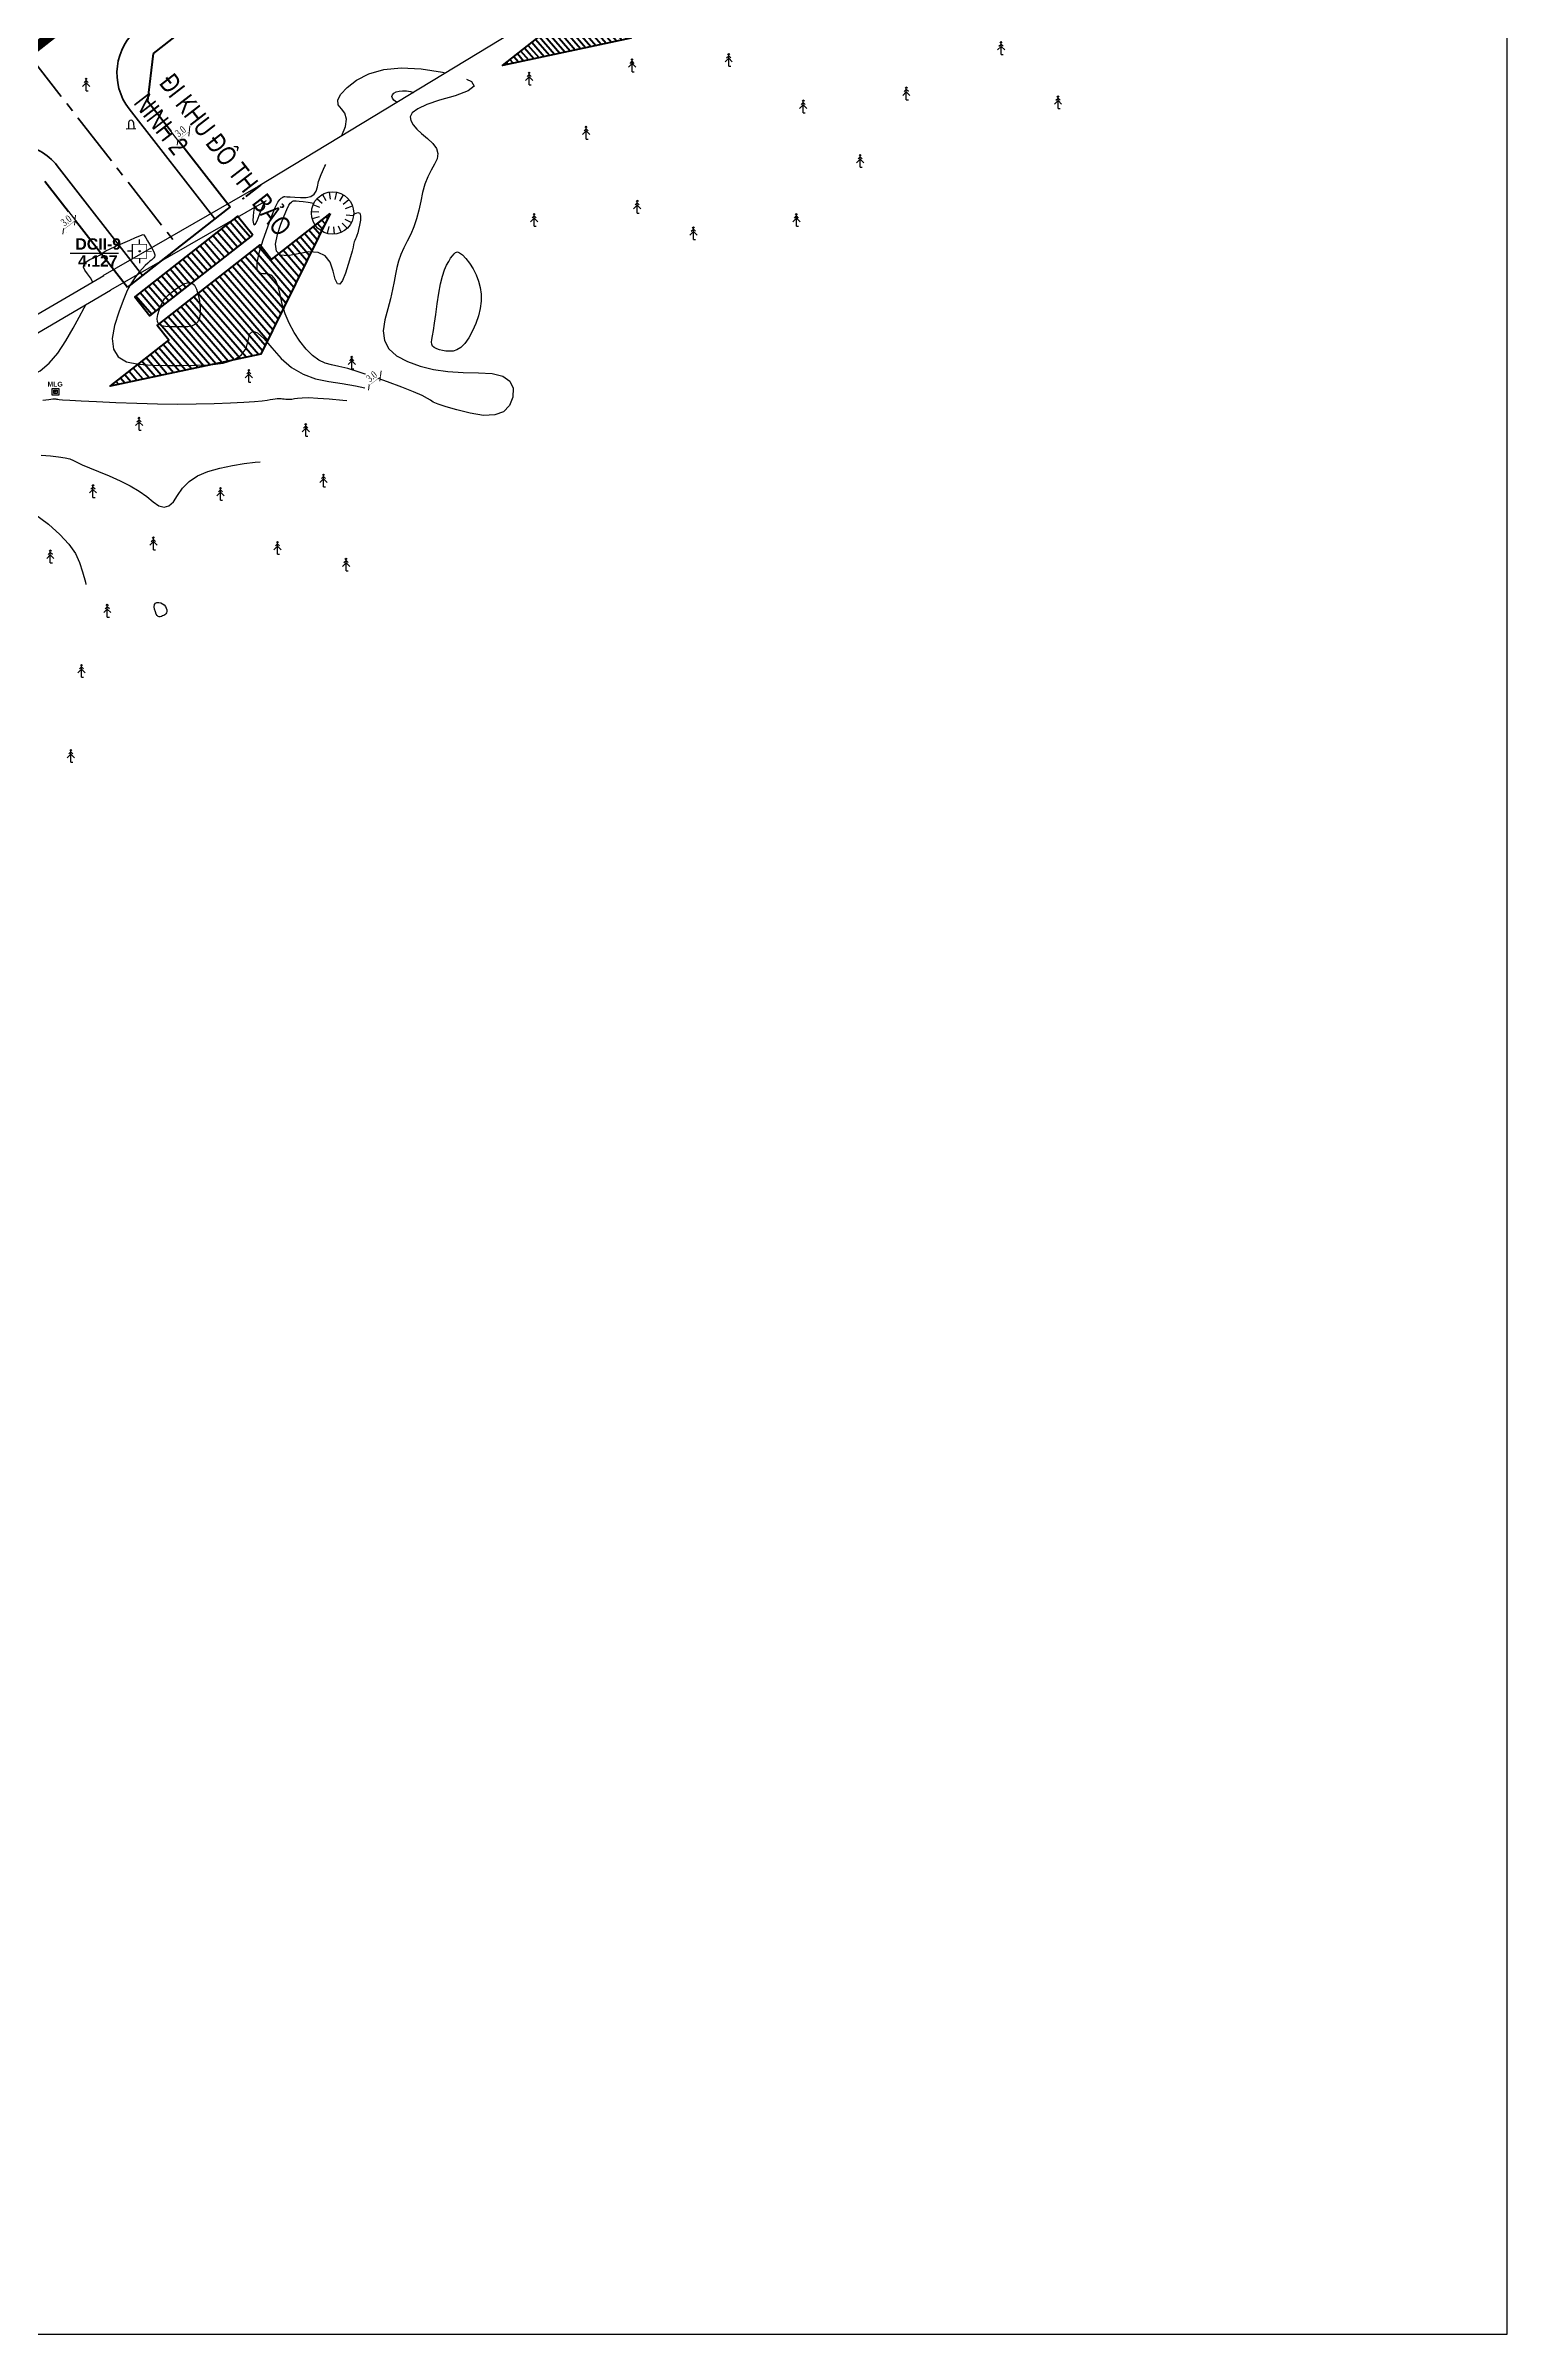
# Model space of a CAD drawing. Extents: x 22709 to 568895, y -41029 to 1932533.
# Drawn here: x 561056.2 to 561358.6, y 1930184.8 to 1930658.3 of the extents above; entities that cross this region are included whole.
import ezdxf

# ---------------------------------------------------------------- set-up
doc = ezdxf.new("R2010")
doc.units = ezdxf.units.MI
doc.header["$MEASUREMENT"] = 0
doc.header["$PDMODE"] = 1
for name, pattern in [('BORDER2', [0.875, 0.25, -0.125, 0.25, -0.125, 0, -0.125]), ('CENTER2', [1.125, 0.75, -0.125, 0.125, -0.125]), ('CONTINOUS', [0]), ('DASHED2', [0.375, 0.25, -0.125])]:
    doc.linetypes.add(name, pattern=pattern)
doc.layers.get('0').update_dxf_attribs({"color": 8, "linetype": 'CONTINUOUS'})
doc.layers.get('DEFPOINTS').update_dxf_attribs({"color": 8, "linetype": 'CONTINUOUS'})
for name, color, linetype in [('1-chieurong', 8, 'CONTINUOUS'), ('1-RANH GIOI QH DX', 8, 'BORDER2'), ('7- KHUNG TEN', 8, 'CONTINUOUS'), ('DCII', 8, 'CONTINUOUS'), ('DIA VAT.MOI', 8, 'CONTINUOUS'), ('DM CON', 8, 'CONTINUOUS'), ('ho', 8, 'CONTINUOUS'), ('ho bom', 8, 'CONTINUOUS'), ('LE DUONG', 8, 'CONTINUOUS'), ('PHI LAO', 8, 'CONTINUOUS')]:
    doc.layers.add(name, color=color, linetype=linetype)
for name, color, linetype, lineweight in [('10-TIM', 8, 'CENTER2', 35), ('170170170-MUI TEN', 8, 'CONTINOUS', 20), ('4-LE TRONG', 8, 'CONTINUOUS', 40), ('7-LE NGOAI', 8, 'CONTINUOUS', 35), ('7-TEXT', 8, 'CONTINUOUS', 0), ('D-S-DÂY ĐIỆN 1.5', 200, 'DASHED2', 40)]:
    doc.layers.add(name, color=color, linetype=linetype, lineweight=lineweight)
doc.styles.add('HELV', font='VHHELS.TTF')
doc.styles.add('L1', font='vntimeh.shx', dxfattribs={"width": 0.7})
doc.styles.add('nha', font='VHARIALB.TTF', dxfattribs={"height": 1})
doc.dimstyles.new('chieu rong', dxfattribs={"dimtxt": 1.5, "dimasz": 1.5, "dimexe": 1, "dimexo": 1, "dimgap": 0.3, "dimtad": 1, "dimdec": 1, "dimzin": 0, "dimdsep": 46, "dimtxsty": 'L1', "dimblk": 'OBLIQUE', "dimcen": 1, "dimclrd": 37, "dimclre": 37, "dimclrt": 7, "dimadec": 0, "dimazin": 0, "dimtfac": 1, "dimtdec": 1, "dimtofl": 0, "dimtmove": 2, "dimatfit": 3, "dimldrblk": 'ARCHTICK', "dimfxl": 1, "dimtfill": 1, "dimtolj": 1, "dimtzin": 0, "dimlwd": 5, "dimlwe": 5, "dimarcsym": 0})
pattern_1 = [(45, (0, 0), (-0.44194173824, 0.44194173824), [])]

# ---------------------------------------------------------------- blocks, each defined once
blk = doc.blocks.new('ELLIPSE')
at = {"color": 0, "linetype": 'ByBlock'}
blk.add_circle((0, 0), 1, dxfattribs=at)
blk = doc.blocks.new('DCII')
at = {"layer": 'DCII', "linetype": 'Continuous'}
for p, q in [((563371.02, 1962105.43), (563370.36, 1962105.43)), ((563371.02, 1962104.45), (563371.02, 1962106.4)), ((563372, 1962106.4), (563372, 1962107.06)), ((563372, 1962104.45), (563372, 1962103.77))]:
    blk.add_line(p, q, dxfattribs=at)
at = {"layer": 'DCII', "linetype": 'Continuous', "const_width": 0.1}
for points in [[(563370.36, 1962105.43), (563371.02, 1962105.43)], [(563372, 1962107.06), (563372, 1962106.4)], [(563373.65, 1962105.43), (563372.97, 1962105.43)], [(563372, 1962103.77), (563372, 1962104.45)]]:
    blk.add_lwpolyline(points, dxfattribs=at)
blk.add_lwpolyline([(563371.02, 1962106.4), (563372.97, 1962106.4), (563372.97, 1962104.45), (563371.02, 1962104.45)], close=True, dxfattribs=at)
at = {"layer": 'DCII', "linetype": 'Continuous', "xscale": 0.0975019498728216, "yscale": 0.0975019498728216, "zscale": 1.95, "rotation": 359.99999986318}
blk.add_blockref('ELLIPSE', (563372.02, 1962105.43), dxfattribs=at)
blk = doc.blocks.new('t')
at = {"layer": 'ho bom', "color": 250}
blk.add_line((0, 1.51), (0, 0), dxfattribs=at)
blk = doc.blocks.new('PL')
at = {"layer": 'PHI LAO', "color": 250, "linetype": 'Continuous'}
blk.add_line((569625.73, 1929989.67), (569626.15, 1929989.67), dxfattribs=at)
for points in [[(569624.98, 1929990.58), (569625.73, 1929991.33)], [(569625.3, 1929991.39), (569625.73, 1929991.81)], [(569625.51, 1929992.08), (569625.73, 1929992.3)], [(569625.95, 1929992.08), (569625.73, 1929992.3)], [(569625.73, 1929989.67), (569625.73, 1929992.3)], [(569626.15, 1929991.39), (569625.73, 1929991.81)], [(569626.48, 1929990.58), (569625.73, 1929991.33)]]:
    blk.add_lwpolyline(points, dxfattribs=at)
blk = doc.blocks.new('MUI TEN')
at = {"layer": '170170170-MUI TEN', "lineweight": 40}
h = blk.add_hatch(dxfattribs=at)
h.set_pattern_fill('ANSI31', color=256, scale=5, style=0)
h.set_pattern_definition(pattern_1)
h.paths.add_polyline_path([(563143.47, 1934865.75), (563145.06, 1934867.19), (563150.83, 1934860.84), (563145.91, 1934877.86), (563129.2, 1934884.66), (563134.97, 1934878.31), (563133.38, 1934876.87)])
h = blk.add_hatch(dxfattribs=at)
h.set_pattern_fill('ANSI31', color=256, scale=5, style=0)
h.set_pattern_definition(pattern_1)
h.paths.add_polyline_path([(563130.29, 1934874.07), (563132.35, 1934875.94), (563142.44, 1934864.82), (563140.38, 1934862.95)])
at = {"layer": '4-LE TRONG'}
blk.add_line((563129.27, 1934873.12), (563139.35, 1934862.01), dxfattribs=at)
at = {"layer": '4-LE TRONG', "flags": 128}
for points in [[(563129.2, 1934884.66), (563145.92, 1934877.86), (563150.83, 1934860.84), (563145.06, 1934867.19), (563143.47, 1934865.75), (563133.37, 1934876.88), (563134.97, 1934878.31), (563129.2, 1934884.66)], [(563132.35, 1934875.95), (563130.3, 1934874.06), (563140.38, 1934862.94), (563142.45, 1934864.82), (563132.35, 1934875.95)]]:
    blk.add_lwpolyline(points, dxfattribs=at)
blk = doc.blocks.new('_Oblique')
at = {"color": 0, "linetype": 'ByBlock', "lineweight": -2}
blk.add_line((-0.5, -0.5), (0.5, 0.5), dxfattribs=at)
blk = doc.blocks.new('*D118')
at = {"layer": '1-chieurong', "color": 37, "lineweight": 5, "transparency": 16777216}
for p, q in [((568415.67, 1930607.9), (568418.04, 1930609.74)), ((568418.65, 1930608.95), (568418.65, 1930608.95)), ((568416.29, 1930607.11), (568416.29, 1930607.11))]:
    blk.add_line(p, q, dxfattribs=at)
at = {"layer": '1-chieurong', "color": 37, "lineweight": 5, "transparency": 16777216, "xscale": 1.5, "yscale": 1.5, "zscale": 1.5}
for p, rotation in [((568415.67, 1930607.9), 217.9609592517698), ((568418.04, 1930609.74), 37.96095925176982)]:
    blk.add_blockref('_Oblique', p, dxfattribs=dict(at, rotation=rotation))
at = {"layer": '1-chieurong', "color": 7, "lineweight": -3, "transparency": 16777216, "insert": (568416.21, 1930609.65), "char_height": 1.5, "attachment_point": 5, "rotation": 37.961, "style": 'L1', "bg_fill": 3, "box_fill_scale": 1.25, "bg_fill_color": 9, "bg_fill_true_color": 13158600, "bg_fill_transparency": 0}
blk.add_mtext('\\A1;3.0', dxfattribs=at)
at = {"layer": 'DEFPOINTS', "color": 0, "lineweight": -3, "transparency": 16777216}
for p in [(568418.04, 1930609.74), (568418.04, 1930609.74), (568415.67, 1930607.9)]:
    blk.add_point(p, dxfattribs=at)
blk = doc.blocks.new('_ARCHTICK')
at = {"color": 0, "linetype": 'ByBlock', "const_width": 0.15}
blk.add_lwpolyline([(-0.5, -0.5), (0.5, 0.5)], dxfattribs=at)
blk = doc.blocks.new('*D119')
at = {"layer": '1-chieurong', "color": 37, "lineweight": 5, "transparency": 16777216}
for p, q in [((568439.33, 1930626.35), (568441.69, 1930628.2)), ((568442.31, 1930627.41), (568442.31, 1930627.41))]:
    blk.add_line(p, q, dxfattribs=at)
at = {"layer": '1-chieurong', "color": 37, "lineweight": 5, "transparency": 16777216, "xscale": 1.5, "yscale": 1.5, "zscale": 1.5}
for p, rotation in [((568439.33, 1930626.35), 217.9609592531375), ((568441.69, 1930628.2), 37.96095925313747)]:
    blk.add_blockref('_Oblique', p, dxfattribs=dict(at, rotation=rotation))
at = {"layer": '1-chieurong', "color": 7, "lineweight": -3, "transparency": 16777216, "insert": (568439.86, 1930628.1), "char_height": 1.5, "attachment_point": 5, "rotation": 37.961, "style": 'L1', "bg_fill": 3, "box_fill_scale": 1.25, "bg_fill_color": 9, "bg_fill_true_color": 13158600, "bg_fill_transparency": 0}
blk.add_mtext('\\A1;3.0', dxfattribs=at)
at = {"layer": 'DEFPOINTS', "color": 0, "lineweight": -3, "transparency": 16777216}
for p in [(568441.69, 1930628.2), (568441.69, 1930628.2), (568439.33, 1930626.35)]:
    blk.add_point(p, dxfattribs=at)
blk = doc.blocks.new('*D127')
at = {"layer": '1-chieurong', "color": 37, "lineweight": 5, "transparency": 16777216}
blk.add_line((568478.89, 1930575.65), (568481.25, 1930577.5), dxfattribs=at)
at = {"layer": '1-chieurong', "color": 37, "lineweight": 5, "transparency": 16777216, "xscale": 1.5, "yscale": 1.5, "zscale": 1.5}
for p, rotation in [((568478.89, 1930575.65), 218.1751023606032), ((568481.25, 1930577.5), 38.17510236060326)]:
    blk.add_blockref('_Oblique', p, dxfattribs=dict(at, rotation=rotation))
at = {"layer": '1-chieurong', "color": 7, "lineweight": -3, "transparency": 16777216, "insert": (568479.42, 1930577.4), "char_height": 1.5, "attachment_point": 5, "rotation": 38.1751, "style": 'L1', "bg_fill": 3, "box_fill_scale": 1.25, "bg_fill_color": 9, "bg_fill_true_color": 13158600, "bg_fill_transparency": 0}
blk.add_mtext('\\A1;3.0', dxfattribs=at)
at = {"layer": 'DEFPOINTS', "color": 0, "lineweight": -3, "transparency": 16777216}
for p in [(568478.89, 1930575.65), (568481.25, 1930577.5), (568481.25, 1930577.5)]:
    blk.add_point(p, dxfattribs=at)
blk = doc.blocks.new('tmb')
at = {"layer": '1-RANH GIOI QH DX', "linetype": 'DASHED2', "ltscale": 30, "const_width": 2}
blk.add_lwpolyline([(568411.678, 1930949.543), (568385.601, 1930982.494), (568352.821, 1931025.773), (568320.86, 1931069.918), (568234.454, 1931189.276), (567924.026, 1930964.64), (568247.697, 1930518.199), (568559.192, 1930762.669), (568544.947, 1930780.727), (568483.932, 1930858.072), (568469.374, 1930876.529)], close=True, dxfattribs=at)
at = {"layer": '10-TIM', "ltscale": 15}
blk.add_line((568408.265, 1930644.217), (568439.501, 1930604.181), dxfattribs=at)
at = {"layer": '4-LE TRONG', "ltscale": 0.5}
blk.add_line((568484.145, 1930683.43), (568434.234, 1930644.259), dxfattribs=at)
at = {"layer": '4-LE TRONG', "ltscale": 15}
for p, q in [((568434.234, 1930644.259), (568433.033, 1930634.418)), ((568433.033, 1930634.418), (568450.121, 1930612.516))]:
    blk.add_line(p, q, dxfattribs=at)
at = {"layer": '4-LE TRONG'}
blk.add_line((568428.881, 1930595.846), (568411.793, 1930617.749), dxfattribs=at)
at = {"layer": '7-LE NGOAI', "ltscale": 0.5}
blk.add_line((568414.346, 1930620.979), (568432.028, 1930598.316), dxfattribs=at)
at = {"layer": '7-LE NGOAI', "ltscale": 0.5, "flags": 128}
blk.add_lwpolyline([(568446.974, 1930610.046), (568429.25, 1930632.764, -0.4133714), (568431.302, 1930649.586), (568479.649, 1930687.529, -0.4142288), (568496.498, 1930685.497), (568514.264, 1930662.858)], format="xyb", dxfattribs=at)
at = {"layer": '7-LE NGOAI', "ltscale": 0.5}
blk.add_arc((568404.885, 1930613.598), 12, 37.96096, 128.12576, dxfattribs=at)
at = {"layer": 'DCII', "linetype": 'Continuous'}
blk.add_line((568417.026, 1930602.94), (568427.014, 1930602.94), dxfattribs=at)
at = {"layer": 'DIA VAT.MOI', "linetype": 'Continuous'}
for p, q in [((568428.644, 1930628.668, 3.141), (568430.649, 1930628.698, 3.141)), ((568429.088, 1930629.907, 3.141), (568429.106, 1930628.675, 3.141)), ((568430.168, 1930629.922, 3.141), (568430.186, 1930628.691, 3.141)), ((568413.279, 1930574.951), (568414.679, 1930574.951)), ((568413.279, 1930573.551), (568413.279, 1930574.951)), ((568414.679, 1930573.551), (568413.279, 1930573.551)), ((568413.653, 1930573.9), (568413.653, 1930574.6)), ((568413.653, 1930574.6), (568414.353, 1930574.6)), ((568414.353, 1930573.9), (568413.653, 1930573.9)), ((568414.353, 1930574.6), (568414.353, 1930573.9)), ((568414.679, 1930574.951), (568414.679, 1930573.551))]:
    blk.add_line(p, q, dxfattribs=at)
at = {"layer": 'DIA VAT.MOI', "linetype": 'ByBlock'}
for p, q in [((568413.653, 1930573.9), (568414.353, 1930574.6)), ((568413.653, 1930574.6), (568414.353, 1930573.9))]:
    blk.add_line(p, q, dxfattribs=at)
at = {"layer": 'DIA VAT.MOI', "linetype": 'Continuous'}
blk.add_ellipse((568429.628, 1930629.914, 3.141), major_axis=(0.54, 0.008), ratio=0.999995, start_param=-0.0000131, end_param=3.1415796, dxfattribs=at)
at = {"layer": 'DM CON'}
for points, elevation in [([(568499.036, 1930638.897), (568500.073, 1930638.439), (568500.596, 1930637.453), (568499.409, 1930636.474), (568496.688, 1930635.505), (568493.48, 1930634.559), (568490.837, 1930633.65), (568488.938, 1930632.779), (568487.807, 1930631.946), (568487.413, 1930631.145), (568487.548, 1930630.338), (568488.003, 1930629.491), (568488.74, 1930628.596), (568489.745, 1930627.653), (568490.964, 1930626.663), (568492.094, 1930625.64), (568492.833, 1930624.594), (568493.129, 1930623.528), (568492.982, 1930622.44), (568492.428, 1930621.32), (568491.698, 1930620.105), (568491.024, 1930618.736), (568490.443, 1930617.203), (568489.961, 1930615.506), (568489.565, 1930613.666), (568489.172, 1930611.802), (568488.702, 1930610.031), (568488.142, 1930608.373), (568487.49, 1930606.831), (568486.763, 1930605.397), (568486.051, 1930604.023), (568485.446, 1930602.659), (568484.964, 1930601.297), (568484.603, 1930599.932), (568484.347, 1930598.55), (568484.096, 1930597.061), (568483.751, 1930595.377), (568483.295, 1930593.482), (568482.735, 1930591.38), (568482.126, 1930589.106), (568481.795, 1930586.864), (568482.066, 1930584.858), (568482.994, 1930583.124), (568484.583, 1930581.666), (568486.796, 1930580.483), (568489.42, 1930579.558), (568492.236, 1930578.876), (568495.208, 1930578.432), (568498.316, 1930578.216), (568501.496, 1930578.179), (568504.37, 1930578.028), (568506.562, 1930577.471), (568508.008, 1930576.459), (568508.699, 1930574.997), (568508.648, 1930573.159), (568507.946, 1930571.388), (568506.683, 1930570.125), (568504.878, 1930569.444), (568502.545, 1930569.351), (568499.769, 1930569.796), (568497.027, 1930570.486), (568494.797, 1930571.129), (568493.158, 1930571.673), (568492.109, 1930572.114), (568491.561, 1930572.473), (568490.988, 1930572.877), (568489.861, 1930573.453), (568488.094, 1930574.222), (568485.683, 1930575.184), (568482.705, 1930576.307), (568479.611, 1930577.415), (568476.856, 1930578.332), (568474.516, 1930579.028), (568472.599, 1930579.504), (568471.076, 1930579.801), (568469.764, 1930580.154), (568468.476, 1930580.798), (568467.183, 1930581.773), (568465.882, 1930583.083), (568464.587, 1930584.708), (568463.386, 1930586.527), (568462.369, 1930588.42), (568461.55, 1930590.364), (568460.928, 1930592.35), (568460.477, 1930594.338), (568460.048, 1930596.108), (568459.495, 1930597.436), (568458.792, 1930598.287), (568457.943, 1930598.67), (568456.989, 1930598.669), (568456.174, 1930598.777), (568455.746, 1930599.491), (568455.743, 1930600.891), (568456.166, 1930602.977), (568456.975, 1930605.659), (568457.925, 1930608.399), (568458.772, 1930610.66), (568459.473, 1930612.349), (568460.022, 1930613.459), (568460.426, 1930614.024), (568460.721, 1930614.273), (568460.945, 1930614.433), (568461.106, 1930614.542), (568461.209, 1930614.608), (568461.277, 1930614.633), (568461.45, 1930614.626), (568461.866, 1930614.597), (568462.549, 1930614.547), (568463.495, 1930614.479), (568464.668, 1930614.411), (568465.845, 1930614.441), (568466.805, 1930614.668), (568467.509, 1930615.109), (568467.96, 1930615.767), (568468.195, 1930616.648), (568468.446, 1930617.781), (568468.944, 1930619.193), (568469.727, 1930620.888), (568469.913, 1930621.232)], 3.5), ([(568473.228, 1930627.184), (568473.255, 1930627.233), (568473.971, 1930629.116), (568474.175, 1930630.665), (568473.87, 1930631.879), (568473.142, 1930632.796), (568472.494, 1930633.64), (568472.429, 1930634.637), (568473.035, 1930635.823), (568474.322, 1930637.196), (568476.282, 1930638.705), (568478.844, 1930640.044), (568481.937, 1930640.908), (568485.543, 1930641.246), (568489.632, 1930641.055), (568494.044, 1930640.373), (568494.701, 1930640.208)], 3.5), ([(568484.678, 1930634.128), (568484.559, 1930634.196), (568484.034, 1930634.584), (568483.704, 1930634.969), (568483.592, 1930635.339), (568483.702, 1930635.691), (568484.026, 1930636.017), (568484.513, 1930636.282), (568485.109, 1930636.45), (568485.807, 1930636.515), (568486.599, 1930636.479), (568487.452, 1930636.347), (568488.077, 1930636.191)], 3), ([(568455.191, 1930612.377), (568455.127, 1930612.199), (568454.958, 1930611.424), (568454.87, 1930610.575), (568454.862, 1930609.691), (568454.94, 1930609.005), (568455.108, 1930608.749), (568455.365, 1930608.96), (568455.71, 1930609.638), (568456.137, 1930610.732), (568456.599, 1930611.951), (568457.051, 1930613.001), (568457.384, 1930613.639)], 4), ([(568475.684, 1930610.898), (568475.879, 1930611.041), (568476.532, 1930611.327), (568476.946, 1930611.203), (568477.12, 1930610.667), (568477.071, 1930609.76), (568476.904, 1930608.731), (568476.722, 1930607.831), (568476.542, 1930607.101), (568476.369, 1930606.547), (568476.203, 1930606.157), (568476.054, 1930605.857), (568475.928, 1930605.573), (568475.828, 1930605.29), (568475.752, 1930605.003), (568475.689, 1930604.684), (568475.577, 1930604.182), (568475.355, 1930603.344), (568475.012, 1930602.146), (568474.548, 1930600.6), (568473.977, 1930598.793), (568473.374, 1930597.244), (568472.817, 1930596.472), (568472.315, 1930596.562), (568471.867, 1930597.51), (568471.436, 1930599.212), (568470.813, 1930601.039), (568469.789, 1930602.364), (568468.331, 1930603.08), (568466.446, 1930603.185), (568464.214, 1930602.769), (568462.1, 1930602.369), (568460.574, 1930602.523), (568459.712, 1930603.323), (568459.519, 1930604.769), (568459.941, 1930606.785), (568460.644, 1930608.905), (568461.296, 1930610.661), (568461.84, 1930611.974), (568462.268, 1930612.837), (568462.582, 1930613.277), (568462.811, 1930613.471), (568462.986, 1930613.595), (568463.111, 1930613.68), (568463.191, 1930613.731), (568463.248, 1930613.75), (568463.401, 1930613.744), (568463.774, 1930613.717), (568464.385, 1930613.671), (568465.234, 1930613.603), (568466.296, 1930613.503), (568467.42, 1930613.297), (568467.452, 1930613.285)], 3), ([(568421.663, 1930596.961), (568421.651, 1930597.024), (568421.245, 1930597.848), (568420.636, 1930598.64), (568420.077, 1930599.379), (568419.821, 1930600.044), (568419.909, 1930600.632), (568420.343, 1930601.142), (568421.085, 1930601.577), (568421.911, 1930601.946), (568422.598, 1930602.256), (568423.106, 1930602.511), (568423.437, 1930602.713), (568423.625, 1930602.875), (568423.885, 1930603.071), (568424.431, 1930603.376), (568425.298, 1930603.801), (568426.484, 1930604.347), (568427.943, 1930604.993), (568429.398, 1930605.628), (568430.573, 1930606.139), (568431.42, 1930606.507), (568431.937, 1930606.729), (568432.154, 1930606.802), (568432.253, 1930606.72), (568432.414, 1930606.475), (568432.671, 1930606.067), (568433.024, 1930605.499), (568433.459, 1930604.792), (568433.888, 1930604.069), (568434.222, 1930603.451), (568434.445, 1930602.959), (568434.556, 1930602.596), (568434.558, 1930602.35), (568434.471, 1930602.16), (568434.319, 1930601.961), (568434.105, 1930601.744), (568433.829, 1930601.504), (568433.489, 1930601.233), (568433.073, 1930600.879), (568432.571, 1930600.39), (568431.978, 1930599.759), (568431.297, 1930598.978), (568430.532, 1930598.03), (568429.709, 1930596.8), (568428.854, 1930595.176), (568427.975, 1930593.139), (568427.08, 1930590.699), (568426.229, 1930587.928), (568425.75, 1930585.241), (568425.976, 1930583.058), (568426.961, 1930581.449), (568428.705, 1930580.419), (568431.159, 1930579.931), (568434.016, 1930579.764), (568436.969, 1930579.691), (568439.965, 1930579.677), (568442.987, 1930579.717), (568445.987, 1930579.834), (568448.702, 1930580.159), (568450.868, 1930580.822), (568452.44, 1930581.844), (568453.423, 1930583.213), (568453.885, 1930584.84), (568454.223, 1930586.201), (568454.837, 1930586.773), (568455.795, 1930586.468), (568457.106, 1930585.288), (568458.762, 1930583.326), (568460.699, 1930581.141), (568462.854, 1930579.294), (568465.217, 1930577.879), (568467.78, 1930576.907), (568470.522, 1930576.338), (568473.319, 1930575.937), (568476.042, 1930575.464), (568478.027, 1930575.023)], 4), ([(568402.768, 1930582.016), (568402.965, 1930581.931), (568403.691, 1930581.351), (568404.016, 1930580.667), (568403.944, 1930579.881), (568403.541, 1930579.017), (568403.21, 1930578.211), (568403.351, 1930577.599), (568404.031, 1930577.206), (568405.254, 1930577.038), (568406.977, 1930577.121), (568408.934, 1930577.592), (568410.859, 1930578.588), (568412.706, 1930580.131), (568414.465, 1930582.214), (568416.126, 1930584.768), (568417.627, 1930587.399), (568418.91, 1930589.711), (568419.963, 1930591.637), (568420.298, 1930592.261)], 4), ([(568474.249, 1930572.362), (568473.43, 1930572.454), (568470.642, 1930572.71), (568468.281, 1930572.88), (568466.405, 1930572.96), (568465.021, 1930572.951), (568464.097, 1930572.863), (568463.454, 1930572.75), (568462.906, 1930572.665), (568462.425, 1930572.619), (568462.002, 1930572.611), (568461.636, 1930572.64), (568461.306, 1930572.683), (568460.996, 1930572.72), (568460.702, 1930572.748), (568460.422, 1930572.765), (568460.15, 1930572.77), (568459.843, 1930572.755), (568459.462, 1930572.714), (568458.998, 1930572.644), (568458.443, 1930572.546), (568457.76, 1930572.422), (568456.733, 1930572.285), (568455.147, 1930572.148), (568452.965, 1930572.012), (568450.187, 1930571.88), (568446.842, 1930571.756), (568443.111, 1930571.667), (568439.177, 1930571.64), (568435.071, 1930571.681), (568430.812, 1930571.789), (568426.474, 1930571.956), (568422.488, 1930572.14), (568419.283, 1930572.299), (568416.93, 1930572.427), (568415.433, 1930572.522), (568414.732, 1930572.586), (568414.473, 1930572.629), (568414.302, 1930572.661), (568414.158, 1930572.686), (568414.023, 1930572.702), (568413.862, 1930572.706), (568413.469, 1930572.678), (568412.642, 1930572.6), (568411.347, 1930572.468)], 4.5), ([(568411.039, 1930561.093), (568412.984, 1930560.97), (568414.641, 1930560.805), (568415.968, 1930560.599), (568416.967, 1930560.35), (568417.688, 1930560.051), (568418.439, 1930559.663), (568419.527, 1930559.15), (568421.003, 1930558.503), (568422.869, 1930557.723), (568425.079, 1930556.817), (568427.362, 1930555.824), (568429.446, 1930554.782), (568431.286, 1930553.699), (568432.876, 1930552.584), (568434.226, 1930551.482), (568435.405, 1930550.65), (568436.484, 1930550.346), (568437.474, 1930550.612), (568438.384, 1930551.446), (568439.248, 1930552.792), (568440.267, 1930554.315), (568441.639, 1930555.678), (568443.398, 1930556.826), (568445.542, 1930557.749), (568448.031, 1930558.454), (568450.618, 1930558.986), (568453.056, 1930559.39), (568455.306, 1930559.674), (568456.351, 1930559.759)], 5.5), ([(568409.658, 1930548.975), (568412.524, 1930546.844), (568414.913, 1930544.714), (568416.779, 1930542.679), (568418.121, 1930540.75), (568418.977, 1930538.903), (568419.582, 1930536.98), (568420.171, 1930534.824), (568420.288, 1930534.364)], 6)]:
    blk.add_lwpolyline(points, dxfattribs=dict(at, elevation=elevation))
for points, elevation in [([(568502.058, 1930592.962), (568501.884, 1930591.475), (568501.528, 1930589.949), (568500.99, 1930588.388), (568500.284, 1930586.818), (568499.488, 1930585.387), (568498.68, 1930584.244), (568497.872, 1930583.412), (568497.068, 1930582.894), (568496.272, 1930582.67), (568495.5, 1930582.632), (568494.77, 1930582.669), (568494.086, 1930582.764), (568493.45, 1930582.912), (568492.868, 1930583.114), (568492.382, 1930583.372), (568492.034, 1930583.692), (568491.831, 1930584.072), (568491.773, 1930584.519), (568491.851, 1930585.053), (568492.016, 1930585.809), (568492.219, 1930586.918), (568492.451, 1930588.402), (568492.71, 1930590.256), (568492.998, 1930592.43), (568493.316, 1930594.631), (568493.667, 1930596.565), (568494.051, 1930598.181), (568494.467, 1930599.475), (568494.91, 1930600.459), (568495.351, 1930601.225), (568495.761, 1930601.862), (568496.136, 1930602.385), (568496.477, 1930602.795), (568496.794, 1930603.08), (568497.151, 1930603.171), (568497.612, 1930602.996), (568498.187, 1930602.544), (568498.875, 1930601.816), (568499.658, 1930600.827), (568500.422, 1930599.67), (568501.057, 1930598.44), (568501.542, 1930597.151), (568501.874, 1930595.806), (568502.05, 1930594.407)], 4), ([(568443.76, 1930589.472), (568443.445, 1930588.74), (568442.943, 1930588.204), (568442.257, 1930587.866), (568441.4, 1930587.712), (568440.454, 1930587.666), (568439.502, 1930587.652), (568438.559, 1930587.656), (568437.628, 1930587.679), (568436.728, 1930587.732), (568435.955, 1930587.885), (568435.405, 1930588.21), (568435.095, 1930588.717), (568435.024, 1930589.405), (568435.174, 1930590.251), (568435.443, 1930591.125), (568435.725, 1930591.893), (568436.002, 1930592.536), (568436.275, 1930593.05), (568436.554, 1930593.451), (568436.907, 1930593.832), (568437.403, 1930594.284), (568438.054, 1930594.822), (568438.857, 1930595.443), (568439.792, 1930596.116), (568440.733, 1930596.655), (568441.555, 1930596.876), (568442.237, 1930596.748), (568442.777, 1930596.269), (568443.179, 1930595.463), (568443.473, 1930594.478), (568443.69, 1930593.459), (568443.834, 1930592.431), (568443.907, 1930591.403), (568443.898, 1930590.388)], 3.5), ([(568437.023, 1930529.107), (568437.05, 1930528.777), (568436.994, 1930528.497), (568436.858, 1930528.27), (568436.648, 1930528.094), (568436.401, 1930527.957), (568436.151, 1930527.848), (568435.907, 1930527.764), (568435.668, 1930527.708), (568435.437, 1930527.686), (568435.217, 1930527.743), (568435.013, 1930527.925), (568434.826, 1930528.237), (568434.658, 1930528.679), (568434.516, 1930529.23), (568434.446, 1930529.776), (568434.492, 1930530.204), (568434.662, 1930530.493), (568434.955, 1930530.642), (568435.357, 1930530.654), (568435.789, 1930530.56), (568436.17, 1930530.391), (568436.486, 1930530.152), (568436.736, 1930529.846), (568436.917, 1930529.48)], 5.5)]:
    blk.add_lwpolyline(points, close=True, dxfattribs=dict(at, elevation=elevation))
at = {"layer": 'ho bom'}
blk.add_circle((568471.315, 1930611.221, 3.141), 4.38, dxfattribs=at)
at = {"layer": 'LE DUONG'}
for p, q in [((568551.739, 1930674.805, 3.141), (568455.952, 1930616.705, 3.141)), ((568455.952, 1930616.705, 3.141), (568423.782, 1930598.202, 3.141)), ((568457.577, 1930613.75), (568425.407, 1930595.247))]:
    blk.add_line(p, q, dxfattribs=at)
at = {"layer": 'LE DUONG', "flags": 128}
for points, elevation in [([(568325.625, 1930529.721), (568352.619, 1930551.777), (568392.285, 1930579.792), (568423.991, 1930598.322)], 6.45), ([(568327.041, 1930526.646), (568354.035, 1930548.702), (568393.701, 1930576.717), (568425.407, 1930595.247)], 3.309)]:
    blk.add_lwpolyline(points, dxfattribs=dict(at, elevation=elevation))
for p in [(-1016.089, 654.38), (-1092.403, 650.802, 3.368), (-1072.445, 651.928), (-1205.39, 646.81), (-1113.724, 648.074, 3.368), (-1035.69, 644.991), (-1057.011, 642.263), (-1004.297, 643.175), (-1101.932, 636.869, 3.368), (-1045.219, 631.057), (-1091.357, 621.544), (-1112.678, 618.815), (-1079.749, 616.076), (-1058.427, 618.804), (-1150.425, 589.287, 4.5), (-1171.746, 586.559, 4.5), (-1194.445, 576.653), (-1159.954, 575.353, 4.5), (-1156.26, 564.875, 6.154), (-1203.974, 562.719), (-1177.581, 562.147, 6.154), (-1191.48, 551.899), (-1165.789, 550.942, 6.154), (-1212.801, 549.171), (-1151.614, 547.517), (-1201.008, 537.966), (-1206.34, 525.536), (-1208.557, 507.94, 7.5)]:
    blk.add_blockref('PL', p)
at = {"layer": '170170170-MUI TEN', "ltscale": 20, "rotation": 265.8980449138477}
for p, xscale, yscale, zscale in [((-2328913.205, 3004146.419, 0), 1.533333468564536, 1.533333468564536, 1.533333468564536), ((-2832907.554, 3190781.757, 0), 1.800007604262422, 1.800007604262422, 1.800007604262422)]:
    blk.add_blockref('MUI TEN', p, dxfattribs=dict(at, xscale=xscale, yscale=yscale, zscale=zscale))
at = {"layer": 'DCII', "linetype": 'Continuous', "xscale": 1.5, "yscale": 1.5, "zscale": 1.5}
blk.add_blockref('DCII', (-276626.611, -1012554.829, 3.092), dxfattribs=at)
at = {"layer": 'ho'}
for p, rotation in [((568467.284, 1930612.935, 3.141), 246.962573127747), ((568468.094, 1930614.189, 3.141), 227.3422514867787), ((568469.277, 1930615.098, 3.141), 207.7219298458103), ((568470.698, 1930615.557, 3.141), 188.1016082048419), ((568472.19, 1930615.513, 3.141), 168.4812865638735), ((568473.58, 1930614.97, 3.141), 148.8609649229051), ((568474.708, 1930613.991, 3.141), 129.2406432819367), ((568466.943, 1930611.482, 3.141), 266.5828947687154), ((568467.109, 1930609.998, 3.141), 286.2032164096838), ((568467.763, 1930608.657, 3.141), 305.8235380506522), ((568468.831, 1930607.613, 3.141), 325.4438596916206), ((568470.186, 1930606.988, 3.141), 345.064181332589), ((568471.673, 1930606.855, 3.141), 4.684502973557433), ((568473.118, 1930607.228, 3.141), 24.30482461452585), ((568474.354, 1930608.066, 3.141), 43.92514625549419), ((568475.237, 1930609.269, 3.141), 63.5454678964626), ((568475.441, 1930612.691, 3.141), 109.6203216409683), ((568475.664, 1930610.699, 3.141), 83.16578953743102)]:
    blk.add_blockref('t', p, dxfattribs=dict(at, rotation=rotation))
at = {"layer": '7-TEXT', "insert": (568438.448, 1930640.495), "char_height": 4, "width": 44.0052, "attachment_point": 1, "rotation": 307.67054, "style": 'HELV'}
blk.add_mtext('{\\W0.8;§I KHU §¤ THÞ B¶O NINH 2}', dxfattribs=at)
at = {"layer": 'DCII', "linetype": 'Continuous', "style": 'nha'}
for s, p in [('Dcii-9', (568418.11, 1930603.652)), ('4.127', (568418.656, 1930600.147))]:
    blk.add_text(s, height=2.34, dxfattribs=at).set_placement(p)
at = {"layer": 'DIA VAT.MOI', "linetype": 'Continuous', "style": 'nha'}
blk.add_text('mlg', height=1, dxfattribs=at).set_placement((568412.369, 1930575.307))
at = {"layer": '1-chieurong', "lineweight": -3}
for p1, p2, picture, middle in [((568439.327, 1930626.351), (568441.692, 1930628.197), '*D119', (568439.863, 1930628.102)), ((568415.674, 1930607.898), (568418.039, 1930609.743), '*D118', (568416.21, 1930609.648)), ((568478.887, 1930575.646), (568481.245, 1930577.5), '*D127', (568479.417, 1930577.398))]:
    dim = blk.add_aligned_dim(p1=p1, p2=p2, distance=0, dimstyle='chieu rong', dxfattribs=at)
    dim.commit()
    dim.dimension.update_dxf_attribs({"geometry": picture, "text_midpoint": middle})

msp = doc.modelspace()

# ---------------------------------------------------------------- linework, layer by layer
at = {"layer": '7- KHUNG TEN', "color": 6, "lineweight": -3}
msp.add_lwpolyline([(560517.62, 1931373.84), (560517.62, 1930184.84), (561358.62, 1930184.84), (561358.62, 1931373.84)], close=True, dxfattribs=at)

# ---------------------------------------------------------------- next in the draw order: block references
at = {"layer": 'D-S-DÂY ĐIỆN 1.5', "lineweight": -3}
msp.add_blockref('tmb', (-7355.76, 12.5), dxfattribs=at)

doc.saveas('drawing.dxf')
